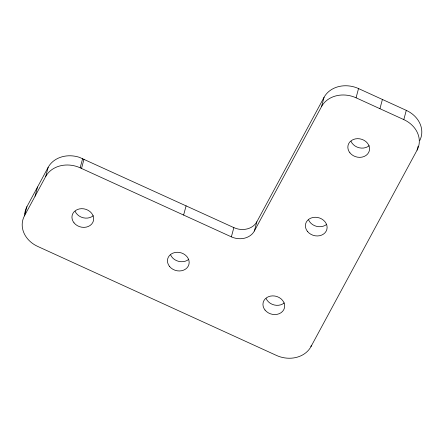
<?xml version="1.0" encoding="UTF-8"?>
<svg xmlns="http://www.w3.org/2000/svg" width="444" height="444" viewBox="0 0 444 444"><rect width="100%" height="100%" fill="white"/><g stroke="black" fill="none" stroke-linecap="round" stroke-linejoin="round"><path stroke-width="0.67" d="M418.131 146.198L417.066 150.155L310.944 346.675A26.39 22.161 15.1 0 1 276.457 355.428L37.707 246.426A26.39 22.161 15.1 0 1 24.442 215.873L26.934 206.643L48.157 167.338A26.39 22.161 15.1 0 1 79.437 157.337L233.855 227.622A17.594 14.774 15.1 0 0 256.843 221.789L324.053 97.325A26.39 22.161 15.1 0 1 358.541 88.572L406.293 110.373A26.39 22.161 15.1 0 1 419.824 140.409M35.054 196.22L37.546 186.991M24.442 215.873L45.671 176.568L48.157 167.338M45.671 176.568A26.39 22.161 15.1 0 1 80.153 167.815L82.645 158.591M324.053 97.325L321.567 106.554L254.357 231.013A17.594 14.774 15.1 0 1 231.363 236.852L81.513 168.448L84.005 159.218M183.616 215.051L186.103 205.822M231.363 236.852L233.855 227.622M254.357 231.013L256.843 221.789M321.567 106.554A26.39 22.161 15.1 0 1 356.055 97.802L358.541 88.572M310.944 346.675L311.3 345.354M379.931 108.702L382.417 99.473M417.066 150.155A26.39 22.161 15.1 0 0 403.801 119.603L406.293 110.373M356.055 97.802L403.801 119.603M80.153 167.815L81.513 168.448M284.282 302.913A10.978 9.219 15.1 0 1 266.15 298.568M188.783 259.313A10.978 9.219 15.1 0 1 170.651 254.967M326.734 224.309A10.978 9.219 15.1 0 1 308.602 219.963M369.18 145.699A10.978 9.219 15.1 0 1 351.049 141.353M93.284 215.712A10.978 9.219 15.1 0 1 75.153 211.366M24.759 213.83A26.39 22.161 15.1 0 1 26.934 206.643M349.916 152.819A10.978 9.219 15.1 0 0 368.637 152.542A10.978 9.219 15.1 0 0 357.559 138.661A10.978 9.219 15.1 0 0 349.916 152.819M307.464 231.424A10.978 9.219 15.1 0 0 326.185 231.146A10.978 9.219 15.1 0 0 315.112 217.266A10.978 9.219 15.1 0 0 307.464 231.424M169.519 266.433A10.978 9.219 15.1 0 0 188.239 266.156A10.978 9.219 15.1 0 0 177.162 252.275A10.978 9.219 15.1 0 0 169.519 266.433M74.015 222.833A10.978 9.219 15.1 0 0 92.741 222.555A10.978 9.219 15.1 0 0 81.663 208.674A10.978 9.219 15.1 0 0 74.015 222.833M265.018 310.034A10.978 9.219 15.1 0 0 283.738 309.757A10.978 9.219 15.1 0 0 272.666 295.876A10.978 9.219 15.1 0 0 265.018 310.034"/></g></svg>
